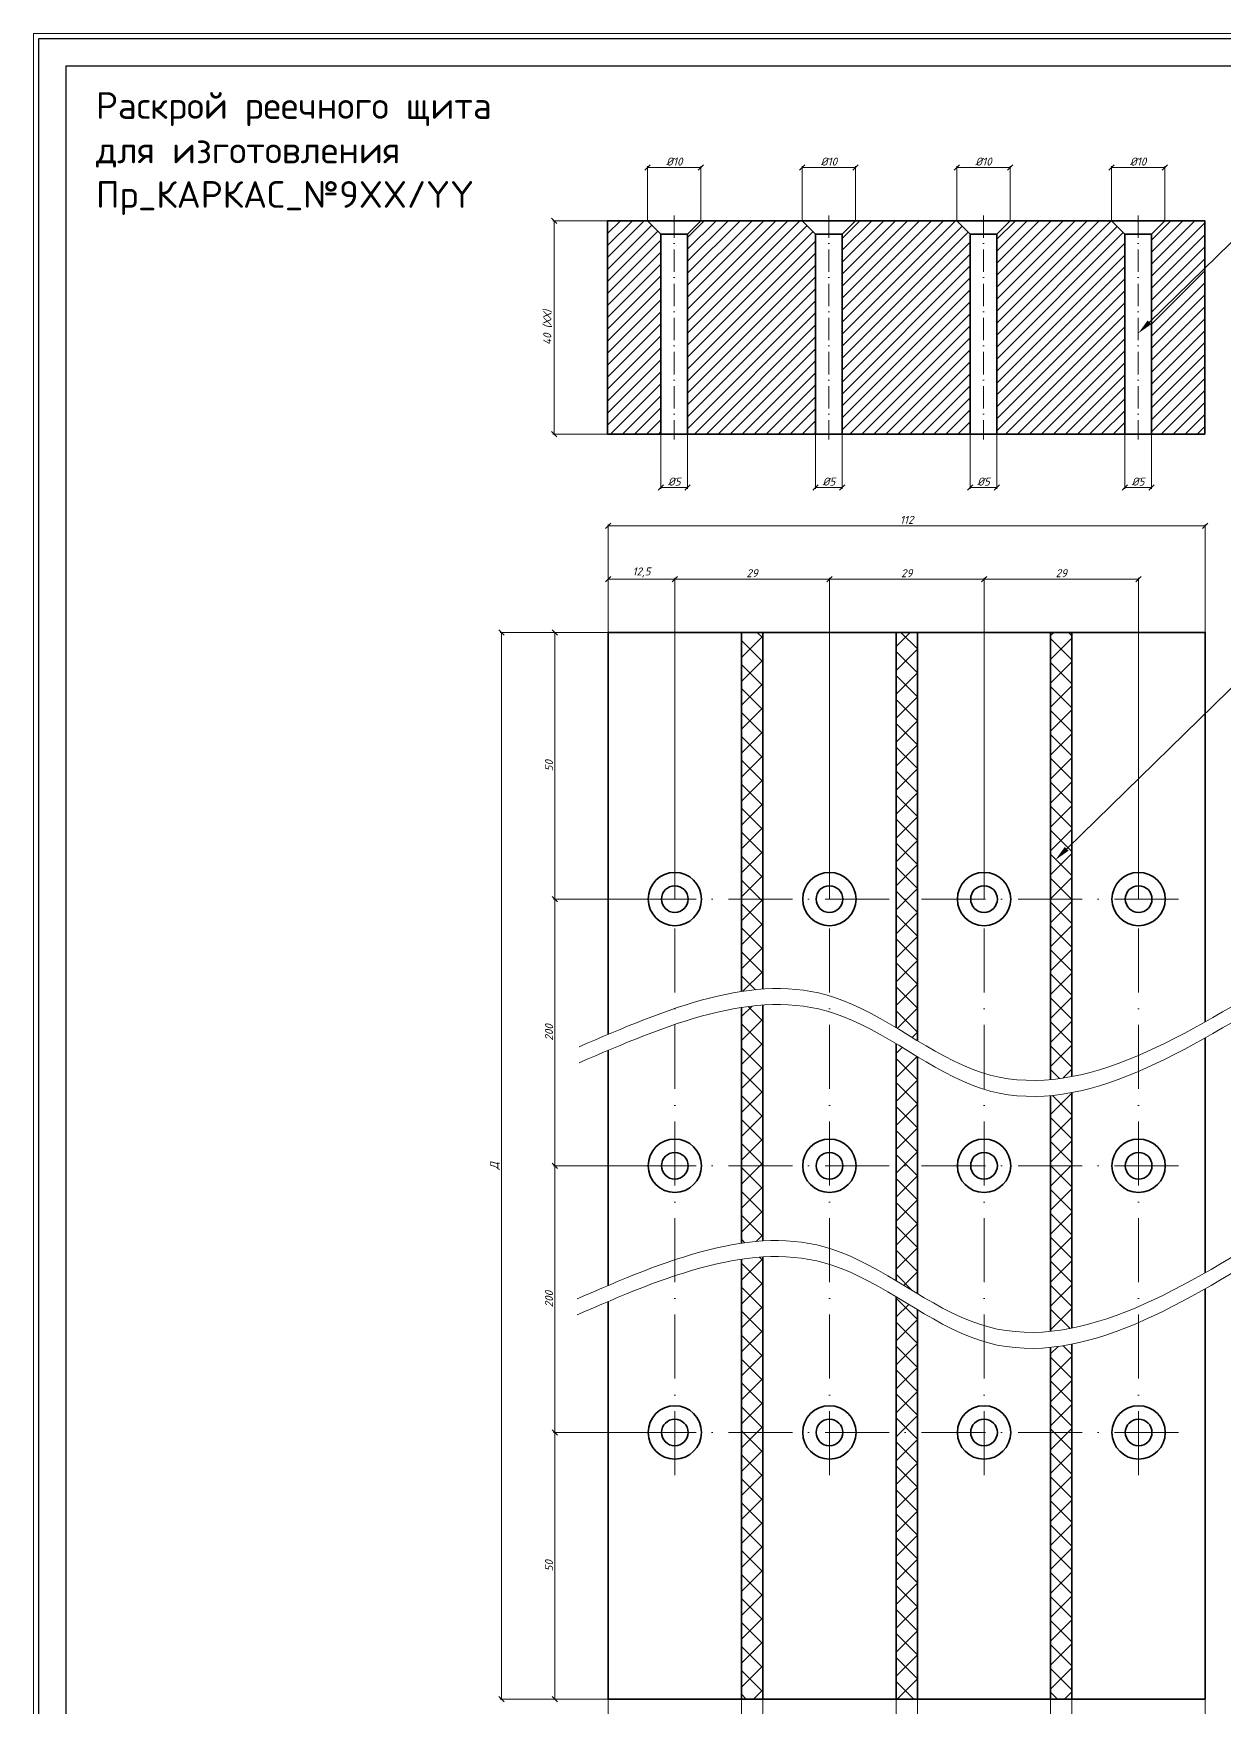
# Model space of a CAD drawing. Header units: millimetres. Extents: x 10772 to 11112, y 6 to 478.
# Drawn here: x 10772.5 to 10995.9, y 164.4 to 478.3 of the extents above; entities that cross this region are included whole.
import ezdxf
from ezdxf import colors
from ezdxf.entities.mleader import LeaderData, LeaderLine
from ezdxf.math import Vec2, Vec3

# ---------------------------------------------------------------- set-up
doc = ezdxf.new("R2010")
doc.units = ezdxf.units.MM
doc.linetypes.add('ACAD_ISO10W100', pattern=[18, 12, -3, 0, -3])
doc.layers.get('0').update_dxf_attribs({"lineweight": 13})
for name, color, linetype, lineweight in [('профили', 1, 'Continuous', 35), ('служебный слой ЛИНИИ ОСЕВЫЕ', 7, 'ACAD_ISO10W100', 13), ('служебный слой НАДПИСИ', 7, 'Continuous', 13), ('служебный слой РАЗМЕРЫ', 7, 'Continuous', 9), ('служебный слой ШТАМП', 7, 'Continuous', 30), ('служебный слой ШТРИХОВКА', 7, 'Continuous', 5)]:
    doc.layers.add(name, color=color, linetype=linetype, lineweight=lineweight)
doc.styles.add('ЕСКД', font='isocpeur.ttf', dxfattribs={"oblique": 15})
doc.styles.add('ЕСКД профили текст', font='isocpeur.ttf')
doc.styles.add('ЕСКД штамп_текст', font='isocpeur.ttf')
doc.dimstyles.new('ЕСКД', dxfattribs={"dimtxt": 3.5, "dimasz": 2.5, "dimexe": 0.25, "dimexo": 0, "dimgap": 0.35, "dimtad": 1, "dimdec": 1, "dimzin": 9, "dimtxsty": 'ЕСКД', "dimblk": 'OBLIQUE', "dimcen": 0, "dimclrd": 256, "dimclre": 256, "dimclrt": 256, "dimadec": 1, "dimazin": 0, "dimtfac": 1, "dimtdec": 1, "dimtmove": 0, "dimatfit": 3, "dimldrblk": 'DOTSMALL', "dimfxl": 1, "dimlwd": -1, "dimlwe": -1, "dimarcsym": 0})

# ---------------------------------------------------------------- blocks, each defined once
blk = doc.blocks.new('_DotSmall')
at = {"color": 0, "linetype": 'ByBlock', "lineweight": -3, "const_width": 0.5}
blk.add_lwpolyline([(-0.0625, 0, 1), (0.0625, 0, 1)], format="xyb", close=True, dxfattribs=at)
blk = doc.blocks.new('_OBLIQUE')
at = {"color": 0, "linetype": 'ByBlock'}
blk.add_line((-0.5, -0.5), (0.5, 0.5), dxfattribs=at)
blk = doc.blocks.new('*D27')
at = {"layer": 'Defpoints', "color": 0, "transparency": 16777216}
for p in [(10977.2, 403.16), (10982.2, 403.16), (10982.2, 393.16)]:
    blk.add_point(p, dxfattribs=at)
at = {"layer": 'служебный слой РАЗМЕРЫ', "transparency": 16777216}
for p, q in [((10977.2, 403.16), (10977.2, 392.91)), ((10982.2, 403.16), (10982.2, 392.91)), ((10977.2, 393.16), (10982.2, 393.16))]:
    blk.add_line(p, q, dxfattribs=at)
at = {"layer": 'служебный слой РАЗМЕРЫ', "transparency": 16777216, "rotation": 180}
blk.add_blockref('_OBLIQUE', (10977.2, 393.16), dxfattribs=at)
at = {"layer": 'служебный слой РАЗМЕРЫ', "transparency": 16777216}
blk.add_blockref('_OBLIQUE', (10982.2, 393.16), dxfattribs=at)
at = {"layer": 'служебный слой РАЗМЕРЫ', "transparency": 16777216, "insert": (10979.7, 394.26), "char_height": 1.5, "attachment_point": 5, "style": 'ЕСКД'}
blk.add_mtext('%%C5', dxfattribs=at)
blk = doc.blocks.new('*D26')
at = {"layer": 'Defpoints', "color": 0, "transparency": 16777216}
for p in [(10948.2, 403.16), (10953.2, 403.16), (10953.2, 393.16)]:
    blk.add_point(p, dxfattribs=at)
at = {"layer": 'служебный слой РАЗМЕРЫ', "transparency": 16777216}
for p, q in [((10948.2, 403.16), (10948.2, 392.91)), ((10953.2, 403.16), (10953.2, 392.91)), ((10948.2, 393.16), (10953.2, 393.16))]:
    blk.add_line(p, q, dxfattribs=at)
at = {"layer": 'служебный слой РАЗМЕРЫ', "transparency": 16777216, "rotation": 180}
blk.add_blockref('_OBLIQUE', (10948.2, 393.16), dxfattribs=at)
at = {"layer": 'служебный слой РАЗМЕРЫ', "transparency": 16777216}
blk.add_blockref('_OBLIQUE', (10953.2, 393.16), dxfattribs=at)
at = {"layer": 'служебный слой РАЗМЕРЫ', "transparency": 16777216, "insert": (10950.7, 394.26), "char_height": 1.5, "attachment_point": 5, "style": 'ЕСКД'}
blk.add_mtext('%%C5', dxfattribs=at)
blk = doc.blocks.new('*D25')
at = {"layer": 'Defpoints', "color": 0, "transparency": 16777216}
for p in [(10919.2, 403.16), (10924.2, 403.16), (10924.2, 393.16)]:
    blk.add_point(p, dxfattribs=at)
at = {"layer": 'служебный слой РАЗМЕРЫ', "transparency": 16777216}
for p, q in [((10919.2, 403.16), (10919.2, 392.91)), ((10924.2, 403.16), (10924.2, 392.91)), ((10919.2, 393.16), (10924.2, 393.16))]:
    blk.add_line(p, q, dxfattribs=at)
at = {"layer": 'служебный слой РАЗМЕРЫ', "transparency": 16777216, "rotation": 180}
blk.add_blockref('_OBLIQUE', (10919.2, 393.16), dxfattribs=at)
at = {"layer": 'служебный слой РАЗМЕРЫ', "transparency": 16777216}
blk.add_blockref('_OBLIQUE', (10924.2, 393.16), dxfattribs=at)
at = {"layer": 'служебный слой РАЗМЕРЫ', "transparency": 16777216, "insert": (10921.7, 394.26), "char_height": 1.5, "attachment_point": 5, "style": 'ЕСКД'}
blk.add_mtext('%%C5', dxfattribs=at)
blk = doc.blocks.new('*D20')
at = {"layer": 'Defpoints', "color": 0, "transparency": 16777216}
for p in [(10934.3, 165.99), (10938.3, 165.99), (10938.3, 145.99)]:
    blk.add_point(p, dxfattribs=at)
at = {"layer": 'служебный слой РАЗМЕРЫ', "transparency": 16777216}
for p, q in [((10934.3, 165.99), (10934.3, 145.74)), ((10938.3, 165.99), (10938.3, 145.74)), ((10934.3, 145.99), (10938.3, 145.99))]:
    blk.add_line(p, q, dxfattribs=at)
at = {"layer": 'служебный слой РАЗМЕРЫ', "transparency": 16777216, "rotation": 180}
blk.add_blockref('_OBLIQUE', (10934.3, 145.99), dxfattribs=at)
at = {"layer": 'служебный слой РАЗМЕРЫ', "transparency": 16777216}
blk.add_blockref('_OBLIQUE', (10938.3, 145.99), dxfattribs=at)
at = {"layer": 'служебный слой РАЗМЕРЫ', "transparency": 16777216, "insert": (10936.3, 147.09), "char_height": 1.5, "attachment_point": 5, "style": 'ЕСКД'}
blk.add_mtext('4', dxfattribs=at)
blk = doc.blocks.new('*D18')
at = {"layer": 'Defpoints', "color": 0, "transparency": 16777216}
for p in [(10967.3, 165.99), (10992.3, 165.99), (10992.3, 155.99)]:
    blk.add_point(p, dxfattribs=at)
at = {"layer": 'служебный слой РАЗМЕРЫ', "transparency": 16777216}
for p, q in [((10967.3, 165.99), (10967.3, 155.74)), ((10992.3, 165.99), (10992.3, 155.74)), ((10967.3, 155.99), (10992.3, 155.99))]:
    blk.add_line(p, q, dxfattribs=at)
at = {"layer": 'служебный слой РАЗМЕРЫ', "transparency": 16777216, "rotation": 180}
blk.add_blockref('_OBLIQUE', (10967.3, 155.99), dxfattribs=at)
at = {"layer": 'служебный слой РАЗМЕРЫ', "transparency": 16777216}
blk.add_blockref('_OBLIQUE', (10992.3, 155.99), dxfattribs=at)
at = {"layer": 'служебный слой РАЗМЕРЫ', "transparency": 16777216, "insert": (10979.8, 157.24), "char_height": 1.5, "attachment_point": 5, "style": 'ЕСКД'}
blk.add_mtext('25 (YY)', dxfattribs=at)
blk = doc.blocks.new('*D17')
at = {"layer": 'Defpoints', "color": 0, "transparency": 16777216}
for p in [(10938.3, 165.99), (10963.3, 165.99), (10963.3, 155.99)]:
    blk.add_point(p, dxfattribs=at)
at = {"layer": 'служебный слой РАЗМЕРЫ', "transparency": 16777216}
for p, q in [((10938.3, 165.99), (10938.3, 155.74)), ((10963.3, 165.99), (10963.3, 155.74)), ((10938.3, 155.99), (10963.3, 155.99))]:
    blk.add_line(p, q, dxfattribs=at)
at = {"layer": 'служебный слой РАЗМЕРЫ', "transparency": 16777216, "rotation": 180}
blk.add_blockref('_OBLIQUE', (10938.3, 155.99), dxfattribs=at)
at = {"layer": 'служебный слой РАЗМЕРЫ', "transparency": 16777216}
blk.add_blockref('_OBLIQUE', (10963.3, 155.99), dxfattribs=at)
at = {"layer": 'служебный слой РАЗМЕРЫ', "transparency": 16777216, "insert": (10950.8, 157.24), "char_height": 1.5, "attachment_point": 5, "style": 'ЕСКД'}
blk.add_mtext('25 (YY)', dxfattribs=at)
blk = doc.blocks.new('*D16')
at = {"layer": 'Defpoints', "color": 0, "transparency": 16777216}
for p in [(10909.3, 165.99), (10934.3, 165.99), (10934.3, 155.99)]:
    blk.add_point(p, dxfattribs=at)
at = {"layer": 'служебный слой РАЗМЕРЫ', "transparency": 16777216}
for p, q in [((10909.3, 165.99), (10909.3, 155.74)), ((10934.3, 165.99), (10934.3, 155.74)), ((10909.3, 155.99), (10934.3, 155.99))]:
    blk.add_line(p, q, dxfattribs=at)
at = {"layer": 'служебный слой РАЗМЕРЫ', "transparency": 16777216, "rotation": 180}
blk.add_blockref('_OBLIQUE', (10909.3, 155.99), dxfattribs=at)
at = {"layer": 'служебный слой РАЗМЕРЫ', "transparency": 16777216}
blk.add_blockref('_OBLIQUE', (10934.3, 155.99), dxfattribs=at)
at = {"layer": 'служебный слой РАЗМЕРЫ', "transparency": 16777216, "insert": (10921.8, 157.24), "char_height": 1.5, "attachment_point": 5, "style": 'ЕСКД'}
blk.add_mtext('25 (YY)', dxfattribs=at)
blk = doc.blocks.new('*D15')
at = {"layer": 'Defpoints', "color": 0, "transparency": 16777216}
for p in [(10880.3, 165.99), (10905.3, 165.99), (10880.3, 155.99)]:
    blk.add_point(p, dxfattribs=at)
at = {"layer": 'служебный слой РАЗМЕРЫ', "transparency": 16777216}
for p, q in [((10880.3, 165.99), (10880.3, 155.74)), ((10905.3, 165.99), (10905.3, 155.74)), ((10905.3, 155.99), (10880.3, 155.99))]:
    blk.add_line(p, q, dxfattribs=at)
at = {"layer": 'служебный слой РАЗМЕРЫ', "transparency": 16777216, "rotation": 180}
blk.add_blockref('_OBLIQUE', (10880.3, 155.99), dxfattribs=at)
at = {"layer": 'служебный слой РАЗМЕРЫ', "transparency": 16777216}
blk.add_blockref('_OBLIQUE', (10905.3, 155.99), dxfattribs=at)
at = {"layer": 'служебный слой РАЗМЕРЫ', "transparency": 16777216, "insert": (10892.8, 157.24), "char_height": 1.5, "attachment_point": 5, "style": 'ЕСКД'}
blk.add_mtext('25 (YY)', dxfattribs=at)
blk = doc.blocks.new('*D14')
at = {"layer": 'Defpoints', "color": 0, "transparency": 16777216}
for p in [(10880.3, 365.99), (10860.3, 165.99), (10880.3, 165.99)]:
    blk.add_point(p, dxfattribs=at)
at = {"layer": 'служебный слой РАЗМЕРЫ', "transparency": 16777216}
for p, q in [((10880.3, 365.99), (10860.05, 365.99)), ((10860.3, 365.99), (10860.3, 165.99)), ((10880.3, 165.99), (10860.05, 165.99))]:
    blk.add_line(p, q, dxfattribs=at)
for p, rotation in [((10860.3, 365.99), 90), ((10860.3, 165.99), 270)]:
    blk.add_blockref('_OBLIQUE', p, dxfattribs=dict(at, rotation=rotation))
at = {"layer": 'служебный слой РАЗМЕРЫ', "transparency": 16777216, "insert": (10859.09, 265.99), "char_height": 1.5, "attachment_point": 5, "rotation": 90, "style": 'ЕСКД'}
blk.add_mtext('Д', dxfattribs=at)
blk = doc.blocks.new('*D9')
at = {"layer": 'Defpoints', "color": 0, "transparency": 16777216}
for p in [(10892.8, 375.99), (10880.3, 365.99), (10892.8, 315.99)]:
    blk.add_point(p, dxfattribs=at)
at = {"layer": 'служебный слой РАЗМЕРЫ', "transparency": 16777216}
for p, q in [((10880.3, 365.99), (10880.3, 376.24)), ((10880.3, 375.99), (10892.8, 375.99)), ((10892.8, 315.99), (10892.8, 376.24))]:
    blk.add_line(p, q, dxfattribs=at)
at = {"layer": 'служебный слой РАЗМЕРЫ', "transparency": 16777216, "rotation": 180}
blk.add_blockref('_OBLIQUE', (10880.3, 375.99), dxfattribs=at)
at = {"layer": 'служебный слой РАЗМЕРЫ', "transparency": 16777216}
blk.add_blockref('_OBLIQUE', (10892.8, 375.99), dxfattribs=at)
at = {"layer": 'служебный слой РАЗМЕРЫ', "transparency": 16777216, "insert": (10886.55, 377.24), "char_height": 1.5, "attachment_point": 5, "style": 'ЕСКД'}
blk.add_mtext('12,5', dxfattribs=at)
blk = doc.blocks.new('*D7')
at = {"layer": 'Defpoints', "color": 0, "transparency": 16777216}
for p in [(10890.2, 403.16), (10895.2, 403.16), (10895.2, 393.16)]:
    blk.add_point(p, dxfattribs=at)
at = {"layer": 'служебный слой РАЗМЕРЫ', "transparency": 16777216}
for p, q in [((10890.2, 403.16), (10890.2, 392.91)), ((10895.2, 403.16), (10895.2, 392.91)), ((10890.2, 393.16), (10895.2, 393.16))]:
    blk.add_line(p, q, dxfattribs=at)
at = {"layer": 'служебный слой РАЗМЕРЫ', "transparency": 16777216, "rotation": 180}
blk.add_blockref('_OBLIQUE', (10890.2, 393.16), dxfattribs=at)
at = {"layer": 'служебный слой РАЗМЕРЫ', "transparency": 16777216}
blk.add_blockref('_OBLIQUE', (10895.2, 393.16), dxfattribs=at)
at = {"layer": 'служебный слой РАЗМЕРЫ', "transparency": 16777216, "insert": (10892.7, 394.26), "char_height": 1.5, "attachment_point": 5, "style": 'ЕСКД'}
blk.add_mtext('%%C5', dxfattribs=at)
blk = doc.blocks.new('*D6')
at = {"layer": 'Defpoints', "color": 0, "transparency": 16777216}
for p in [(10880.2, 443.16), (10870.2, 403.16), (10880.2, 403.16)]:
    blk.add_point(p, dxfattribs=at)
at = {"layer": 'служебный слой РАЗМЕРЫ', "transparency": 16777216}
for p, q in [((10880.2, 443.16), (10869.95, 443.16)), ((10870.2, 443.16), (10870.2, 403.16)), ((10880.2, 403.16), (10869.95, 403.16))]:
    blk.add_line(p, q, dxfattribs=at)
for p, rotation in [((10870.2, 443.16), 90), ((10870.2, 403.16), 270)]:
    blk.add_blockref('_OBLIQUE', p, dxfattribs=dict(at, rotation=rotation))
at = {"layer": 'служебный слой РАЗМЕРЫ', "transparency": 16777216, "insert": (10868.95, 423.16), "char_height": 1.5, "attachment_point": 5, "rotation": 90, "style": 'ЕСКД'}
blk.add_mtext('40 (ХХ)', dxfattribs=at)

msp = doc.modelspace()

# ---------------------------------------------------------------- hatches: boundary and pattern name
at = {"layer": 'служебный слой ШТРИХОВКА'}
h = msp.add_hatch(dxfattribs=at)
h.set_pattern_fill('ANSI31', color=256, scale=0.5, style=0)
h.set_pattern_definition([(45, (-3133.6458, 47.7287), (-1.12253202, 1.12253202), [])])
h.paths.add_polyline_path([(10890.2, 440.66), (10887.7, 443.16), (10880.2, 443.16), (10880.2, 403.16), (10890.2, 403.16)])
h.paths.add_polyline_path([(10919.2, 440.66), (10916.7, 443.16), (10897.7, 443.16), (10895.2, 440.66), (10895.2, 403.16), (10919.2, 403.16)])
h.paths.add_polyline_path([(10948.2, 440.66), (10945.7, 443.16), (10926.7, 443.16), (10924.2, 440.66), (10924.2, 403.16), (10948.2, 403.16)])
h.paths.add_polyline_path([(10977.2, 440.66), (10974.7, 443.16), (10955.7, 443.16), (10953.2, 440.66), (10953.2, 403.16), (10977.2, 403.16)])
h.paths.add_polyline_path([(10992.2, 443.16), (10984.7, 443.16), (10982.2, 440.66), (10982.2, 403.16), (10992.2, 403.16)])
h = msp.add_hatch(dxfattribs=at)
h.set_pattern_fill('ANSI37', color=256)
h.set_pattern_definition([(45, (-2779.0326, 3.6692), (-2.245064, 2.245064), []), (135, (-2779.0326, 3.6692), (-2.245064, -2.245064), [])])
edge = h.paths.add_edge_path()
edge.add_line((10909.3, 365.99), (10905.3, 365.99))
edge.add_line((10905.3, 365.99), (10905.3, 298.67))
edge.add_spline(control_points=[(10905.3, 298.67), (10906.64, 298.87), (10907.97, 299.02), (10909.3, 299.11)], knot_values=[30.44469, 30.44469, 30.44469, 30.44469, 34.566042, 34.566042, 34.566042, 34.566042], degree=3, periodic=0)
edge.add_line((10909.3, 299.11), (10909.3, 365.99))
edge = h.paths.add_edge_path()
edge.add_line((10938.3, 365.99), (10934.3, 365.99))
edge.add_line((10934.3, 365.99), (10934.3, 291.87))
edge.add_spline(control_points=[(10934.3, 291.87), (10935.64, 291.07), (10936.97, 290.26), (10938.3, 289.46)], knot_values=[61.703578, 61.703578, 61.703578, 61.703578, 66.234729, 66.234729, 66.234729, 66.234729], degree=3, periodic=0)
edge.add_line((10938.3, 289.46), (10938.3, 365.99))
edge = h.paths.add_edge_path()
edge.add_line((10967.3, 365.99), (10963.3, 365.99))
edge.add_line((10963.3, 365.99), (10963.3, 282.14))
edge.add_spline(control_points=[(10963.3, 282.14), (10964.63, 282.26), (10965.96, 282.46), (10967.3, 282.71)], knot_values=[93.93951, 93.93951, 93.93951, 93.93951, 98.206132, 98.206132, 98.206132, 98.206132], degree=3, periodic=0)
edge.add_line((10967.3, 282.71), (10967.3, 365.99))
h.paths.add_polyline_path([(10906.1, 248.59), (10905.3, 248.48), (10905.3, 165.99), (10909.3, 165.99), (10909.3, 248.9), (10908.5, 248.84), (10907.71, 248.77), (10906.91, 248.69)])
h.paths.add_polyline_path([(10905.3, 251.48), (10906.3, 251.62), (10907.29, 251.73), (10908.28, 251.82), (10909.27, 251.9), (10909.3, 251.9), (10909.3, 296.11), (10909.28, 296.11), (10909.27, 296.11), (10909.25, 296.11), (10909.24, 296.11), (10909.22, 296.11), (10909.21, 296.11), (10909.19, 296.11), (10909.18, 296.1), (10909.16, 296.1), (10909.14, 296.1), (10909.13, 296.1), (10909.11, 296.1), (10909.1, 296.1), (10909.08, 296.1), (10909.07, 296.1), (10909.05, 296.1), (10909.04, 296.09), (10909.02, 296.09), (10909, 296.09), (10908.99, 296.09), (10908.97, 296.09), (10908.96, 296.09), (10908.94, 296.09), (10908.93, 296.09), (10908.91, 296.08), (10908.9, 296.08), (10908.88, 296.08), (10908.86, 296.08), (10908.85, 296.08), (10908.83, 296.08), (10908.82, 296.08), (10908.8, 296.08), (10908.79, 296.07), (10908.77, 296.07), (10908.76, 296.07), (10908.74, 296.07), (10908.72, 296.07), (10908.71, 296.07), (10908.69, 296.07), (10908.68, 296.07), (10908.66, 296.06), (10908.65, 296.06), (10908.63, 296.06), (10908.62, 296.06), (10908.6, 296.06), (10908.58, 296.06), (10908.57, 296.06), (10908.55, 296.06), (10908.54, 296.05), (10908.52, 296.05), (10908.51, 296.05), (10908.49, 296.05), (10908.48, 296.05), (10908.46, 296.05), (10908.44, 296.05), (10908.43, 296.04), (10908.41, 296.04), (10908.4, 296.04), (10908.38, 296.04), (10908.37, 296.04), (10908.35, 296.04), (10908.34, 296.04), (10908.32, 296.04), (10908.3, 296.03), (10908.29, 296.03), (10908.27, 296.03), (10908.26, 296.03), (10908.24, 296.03), (10908.23, 296.03), (10908.21, 296.03), (10908.2, 296.02), (10908.18, 296.02), (10908.16, 296.02), (10908.15, 296.02), (10908.13, 296.02), (10908.12, 296.02), (10908.1, 296.02), (10908.09, 296.01), (10908.07, 296.01), (10908.05, 296.01), (10908.04, 296.01), (10908.02, 296.01), (10908.01, 296.01), (10907.99, 296), (10907.98, 296), (10907.96, 296), (10907.95, 296), (10907.93, 296), (10907.91, 296), (10907.9, 296), (10907.88, 295.99), (10907.87, 295.99), (10907.85, 295.99), (10907.84, 295.99), (10907.82, 295.99), (10907.81, 295.99), (10907.79, 295.98), (10907.77, 295.98), (10907.76, 295.98), (10907.74, 295.98), (10907.73, 295.98), (10907.71, 295.98), (10907.7, 295.97), (10907.68, 295.97), (10907.66, 295.97), (10907.65, 295.97), (10907.63, 295.97), (10907.62, 295.97), (10907.6, 295.97), (10907.59, 295.96), (10907.57, 295.96), (10907.56, 295.96), (10907.54, 295.96), (10907.52, 295.96), (10907.51, 295.96), (10907.49, 295.95), (10907.48, 295.95), (10907.46, 295.95), (10907.45, 295.95), (10907.43, 295.95), (10907.41, 295.94), (10907.4, 295.94), (10907.38, 295.94), (10907.37, 295.94), (10907.35, 295.94), (10907.34, 295.94), (10907.32, 295.93), (10907.31, 295.93), (10907.29, 295.93), (10907.27, 295.93), (10907.26, 295.93), (10907.24, 295.93), (10907.23, 295.92), (10907.21, 295.92), (10907.2, 295.92), (10907.18, 295.92), (10907.16, 295.92), (10907.15, 295.92), (10907.13, 295.91), (10907.12, 295.91), (10907.1, 295.91), (10907.09, 295.91), (10907.07, 295.91), (10907.06, 295.9), (10907.04, 295.9), (10907.02, 295.9), (10907.01, 295.9), (10906.99, 295.9), (10906.98, 295.9), (10906.96, 295.89), (10906.95, 295.89), (10906.93, 295.89), (10906.91, 295.89), (10906.9, 295.89), (10906.88, 295.88), (10906.87, 295.88), (10906.85, 295.88), (10906.84, 295.88), (10906.82, 295.88), (10906.81, 295.87), (10906.79, 295.87), (10906.77, 295.87), (10906.76, 295.87), (10906.74, 295.87), (10906.73, 295.86), (10906.71, 295.86), (10906.7, 295.86), (10906.68, 295.86), (10906.66, 295.86), (10906.65, 295.85), (10906.63, 295.85), (10906.62, 295.85), (10906.6, 295.85), (10906.59, 295.85), (10906.57, 295.85), (10906.55, 295.84), (10906.54, 295.84), (10906.52, 295.84), (10906.51, 295.84), (10906.49, 295.83), (10906.48, 295.83), (10906.46, 295.83), (10906.45, 295.83), (10906.43, 295.83), (10906.41, 295.82), (10906.4, 295.82), (10906.38, 295.82), (10906.37, 295.82), (10906.35, 295.82), (10906.34, 295.81), (10906.32, 295.81), (10906.3, 295.81), (10906.29, 295.81), (10906.27, 295.81), (10906.26, 295.8), (10906.24, 295.8), (10906.23, 295.8), (10906.21, 295.8), (10906.19, 295.8), (10906.18, 295.79), (10906.16, 295.79), (10906.15, 295.79), (10906.13, 295.79), (10906.12, 295.79), (10906.1, 295.78), (10906.08, 295.78), (10906.07, 295.78), (10906.05, 295.78), (10906.04, 295.77), (10906.02, 295.77), (10906.01, 295.77), (10905.99, 295.77), (10905.97, 295.77), (10905.96, 295.76), (10905.94, 295.76), (10905.93, 295.76), (10905.91, 295.76), (10905.9, 295.75), (10905.88, 295.75), (10905.87, 295.75), (10905.85, 295.75), (10905.83, 295.75), (10905.82, 295.74), (10905.8, 295.74), (10905.79, 295.74), (10905.77, 295.74), (10905.76, 295.73), (10905.74, 295.73), (10905.72, 295.73), (10905.71, 295.73), (10905.69, 295.73), (10905.68, 295.72), (10905.66, 295.72), (10905.65, 295.72), (10905.63, 295.72), (10905.61, 295.71), (10905.6, 295.71), (10905.58, 295.71), (10905.57, 295.71), (10905.55, 295.7), (10905.54, 295.7), (10905.52, 295.7), (10905.5, 295.7), (10905.49, 295.7), (10905.47, 295.69), (10905.46, 295.69), (10905.44, 295.69), (10905.43, 295.69), (10905.41, 295.68), (10905.39, 295.68), (10905.38, 295.68), (10905.36, 295.68), (10905.35, 295.67), (10905.33, 295.67), (10905.32, 295.67), (10905.3, 295.67)])
h.paths.add_polyline_path([(10934.3, 244.43), (10936.3, 243.22), (10938.3, 242.02), (10938.3, 286.46), (10938.28, 286.47), (10938.27, 286.48), (10938.25, 286.49), (10938.24, 286.5), (10938.22, 286.51), (10938.21, 286.52), (10938.19, 286.53), (10938.18, 286.54), (10938.16, 286.55), (10938.14, 286.55), (10938.13, 286.56), (10938.11, 286.57), (10938.1, 286.58), (10938.08, 286.59), (10938.07, 286.6), (10938.05, 286.61), (10938.03, 286.62), (10938.02, 286.63), (10938, 286.64), (10937.99, 286.65), (10937.97, 286.66), (10937.96, 286.67), (10937.94, 286.68), (10937.93, 286.69), (10937.91, 286.7), (10937.89, 286.7), (10937.88, 286.71), (10937.86, 286.72), (10937.85, 286.73), (10937.83, 286.74), (10937.82, 286.75), (10937.8, 286.76), (10937.78, 286.77), (10937.77, 286.78), (10937.75, 286.79), (10937.74, 286.8), (10937.72, 286.81), (10937.71, 286.82), (10937.69, 286.83), (10937.68, 286.84), (10937.66, 286.85), (10937.64, 286.85), (10937.63, 286.86), (10937.61, 286.87), (10937.6, 286.88), (10937.58, 286.89), (10937.57, 286.9), (10937.55, 286.91), (10937.54, 286.92), (10937.52, 286.93), (10937.5, 286.94), (10937.49, 286.95), (10937.47, 286.96), (10937.46, 286.97), (10937.44, 286.98), (10937.43, 286.99), (10937.41, 287), (10937.39, 287.01), (10937.38, 287.01), (10937.36, 287.02), (10937.35, 287.03), (10937.33, 287.04), (10937.32, 287.05), (10937.3, 287.06), (10937.29, 287.07), (10937.27, 287.08), (10937.25, 287.09), (10937.24, 287.1), (10937.22, 287.11), (10937.21, 287.12), (10937.19, 287.13), (10937.18, 287.14), (10937.16, 287.15), (10937.14, 287.16), (10937.13, 287.17), (10937.11, 287.17), (10937.1, 287.18), (10937.08, 287.19), (10937.07, 287.2), (10937.05, 287.21), (10937.04, 287.22), (10937.02, 287.23), (10937, 287.24), (10936.99, 287.25), (10936.97, 287.26), (10936.96, 287.27), (10936.94, 287.28), (10936.93, 287.29), (10936.91, 287.3), (10936.9, 287.31), (10936.88, 287.32), (10936.86, 287.33), (10936.85, 287.33), (10936.83, 287.34), (10936.82, 287.35), (10936.8, 287.36), (10936.79, 287.37), (10936.77, 287.38), (10936.75, 287.39), (10936.74, 287.4), (10936.72, 287.41), (10936.71, 287.42), (10936.69, 287.43), (10936.68, 287.44), (10936.66, 287.45), (10936.65, 287.46), (10936.63, 287.47), (10936.61, 287.48), (10936.6, 287.49), (10936.58, 287.5), (10936.57, 287.5), (10936.55, 287.51), (10936.54, 287.52), (10936.52, 287.53), (10936.5, 287.54), (10936.49, 287.55), (10936.47, 287.56), (10936.46, 287.57), (10936.44, 287.58), (10936.43, 287.59), (10936.41, 287.6), (10936.4, 287.61), (10936.38, 287.62), (10936.36, 287.63), (10936.35, 287.64), (10936.33, 287.65), (10936.32, 287.66), (10936.3, 287.66), (10936.29, 287.67), (10936.27, 287.68), (10936.25, 287.69), (10936.24, 287.7), (10936.22, 287.71), (10936.21, 287.72), (10936.19, 287.73), (10936.18, 287.74), (10936.16, 287.75), (10936.15, 287.76), (10936.13, 287.77), (10936.11, 287.78), (10936.1, 287.79), (10936.08, 287.8), (10936.07, 287.81), (10936.05, 287.82), (10936.04, 287.83), (10936.02, 287.83), (10936, 287.84), (10935.99, 287.85), (10935.97, 287.86), (10935.96, 287.87), (10935.94, 287.88), (10935.93, 287.89), (10935.91, 287.9), (10935.9, 287.91), (10935.88, 287.92), (10935.86, 287.93), (10935.85, 287.94), (10935.83, 287.95), (10935.82, 287.96), (10935.8, 287.97), (10935.79, 287.98), (10935.77, 287.99), (10935.75, 287.99), (10935.74, 288), (10935.72, 288.01), (10935.71, 288.02), (10935.69, 288.03), (10935.68, 288.04), (10935.66, 288.05), (10935.65, 288.06), (10935.63, 288.07), (10935.61, 288.08), (10935.6, 288.09), (10935.58, 288.1), (10935.57, 288.11), (10935.55, 288.12), (10935.54, 288.13), (10935.52, 288.14), (10935.5, 288.15), (10935.49, 288.15), (10935.47, 288.16), (10935.46, 288.17), (10935.44, 288.18), (10935.43, 288.19), (10935.41, 288.2), (10935.4, 288.21), (10935.38, 288.22), (10935.36, 288.23), (10935.35, 288.24), (10935.33, 288.25), (10935.32, 288.26), (10935.3, 288.27), (10935.29, 288.28), (10935.27, 288.29), (10935.25, 288.3), (10935.24, 288.3), (10935.22, 288.31), (10935.21, 288.32), (10935.19, 288.33), (10935.18, 288.34), (10935.16, 288.35), (10935.15, 288.36), (10935.13, 288.37), (10935.11, 288.38), (10935.1, 288.39), (10935.08, 288.4), (10935.07, 288.41), (10935.05, 288.42), (10935.04, 288.43), (10935.02, 288.44), (10935, 288.45), (10934.99, 288.46), (10934.97, 288.46), (10934.96, 288.47), (10934.94, 288.48), (10934.93, 288.49), (10934.91, 288.5), (10934.89, 288.51), (10934.88, 288.52), (10934.86, 288.53), (10934.85, 288.54), (10934.83, 288.55), (10934.82, 288.56), (10934.8, 288.57), (10934.79, 288.58), (10934.77, 288.59), (10934.75, 288.6), (10934.74, 288.61), (10934.72, 288.61), (10934.71, 288.62), (10934.69, 288.63), (10934.68, 288.64), (10934.66, 288.65), (10934.64, 288.66), (10934.63, 288.67), (10934.61, 288.68), (10934.6, 288.69), (10934.58, 288.7), (10934.57, 288.71), (10934.55, 288.72), (10934.53, 288.73), (10934.52, 288.74), (10934.5, 288.75), (10934.49, 288.75), (10934.47, 288.76), (10934.46, 288.77), (10934.44, 288.78), (10934.43, 288.79), (10934.41, 288.8), (10934.39, 288.81), (10934.38, 288.82), (10934.36, 288.83), (10934.35, 288.84), (10934.33, 288.85), (10934.32, 288.86), (10934.3, 288.87)])
h.paths.add_polyline_path([(10935.21, 240.88), (10934.3, 241.43), (10934.3, 165.99), (10938.3, 165.99), (10938.3, 239.02), (10937.95, 239.23), (10937.04, 239.78), (10936.13, 240.33)])
h.paths.add_polyline_path([(10964.1, 232.03), (10963.3, 231.94), (10963.3, 165.99), (10967.3, 165.99), (10967.3, 232.55), (10967, 232.49), (10966.03, 232.31), (10965.06, 232.16)])
h.paths.add_polyline_path([(10963.3, 234.94), (10963.35, 234.94), (10964.34, 235.06), (10965.32, 235.2), (10966.31, 235.36), (10967.3, 235.54), (10967.3, 279.71), (10967.28, 279.71), (10967.27, 279.71), (10967.25, 279.7), (10967.24, 279.7), (10967.22, 279.7), (10967.21, 279.7), (10967.19, 279.69), (10967.17, 279.69), (10967.16, 279.69), (10967.14, 279.68), (10967.13, 279.68), (10967.11, 279.68), (10967.1, 279.68), (10967.08, 279.67), (10967.06, 279.67), (10967.05, 279.67), (10967.03, 279.66), (10967.02, 279.66), (10967, 279.66), (10966.99, 279.65), (10966.97, 279.65), (10966.95, 279.65), (10966.94, 279.65), (10966.92, 279.64), (10966.91, 279.64), (10966.89, 279.64), (10966.88, 279.63), (10966.86, 279.63), (10966.85, 279.63), (10966.83, 279.63), (10966.81, 279.62), (10966.8, 279.62), (10966.78, 279.62), (10966.77, 279.62), (10966.75, 279.61), (10966.74, 279.61), (10966.72, 279.61), (10966.7, 279.6), (10966.69, 279.6), (10966.67, 279.6), (10966.66, 279.6), (10966.64, 279.59), (10966.63, 279.59), (10966.61, 279.59), (10966.59, 279.58), (10966.58, 279.58), (10966.56, 279.58), (10966.55, 279.58), (10966.53, 279.57), (10966.52, 279.57), (10966.5, 279.57), (10966.48, 279.57), (10966.47, 279.56), (10966.45, 279.56), (10966.44, 279.56), (10966.42, 279.55), (10966.41, 279.55), (10966.39, 279.55), (10966.37, 279.55), (10966.36, 279.54), (10966.34, 279.54), (10966.33, 279.54), (10966.31, 279.54), (10966.3, 279.53), (10966.28, 279.53), (10966.27, 279.53), (10966.25, 279.53), (10966.23, 279.52), (10966.22, 279.52), (10966.2, 279.52), (10966.19, 279.52), (10966.17, 279.51), (10966.16, 279.51), (10966.14, 279.51), (10966.12, 279.51), (10966.11, 279.5), (10966.09, 279.5), (10966.08, 279.5), (10966.06, 279.49), (10966.05, 279.49), (10966.03, 279.49), (10966.01, 279.49), (10966, 279.48), (10965.98, 279.48), (10965.97, 279.48), (10965.95, 279.48), (10965.94, 279.47), (10965.92, 279.47), (10965.91, 279.47), (10965.89, 279.47), (10965.87, 279.46), (10965.86, 279.46), (10965.84, 279.46), (10965.83, 279.46), (10965.81, 279.46), (10965.8, 279.45), (10965.78, 279.45), (10965.76, 279.45), (10965.75, 279.45), (10965.73, 279.44), (10965.72, 279.44), (10965.7, 279.44), (10965.69, 279.44), (10965.67, 279.43), (10965.66, 279.43), (10965.64, 279.43), (10965.62, 279.43), (10965.61, 279.42), (10965.59, 279.42), (10965.58, 279.42), (10965.56, 279.42), (10965.55, 279.41), (10965.53, 279.41), (10965.51, 279.41), (10965.5, 279.41), (10965.48, 279.41), (10965.47, 279.4), (10965.45, 279.4), (10965.44, 279.4), (10965.42, 279.4), (10965.4, 279.39), (10965.39, 279.39), (10965.37, 279.39), (10965.36, 279.39), (10965.34, 279.38), (10965.33, 279.38), (10965.31, 279.38), (10965.3, 279.38), (10965.28, 279.38), (10965.26, 279.37), (10965.25, 279.37), (10965.23, 279.37), (10965.22, 279.37), (10965.2, 279.36), (10965.19, 279.36), (10965.17, 279.36), (10965.15, 279.36), (10965.14, 279.36), (10965.12, 279.35), (10965.11, 279.35), (10965.09, 279.35), (10965.08, 279.35), (10965.06, 279.34), (10965.05, 279.34), (10965.03, 279.34), (10965.01, 279.34), (10965, 279.34), (10964.98, 279.33), (10964.97, 279.33), (10964.95, 279.33), (10964.94, 279.33), (10964.92, 279.33), (10964.91, 279.32), (10964.89, 279.32), (10964.87, 279.32), (10964.86, 279.32), (10964.84, 279.32), (10964.83, 279.31), (10964.81, 279.31), (10964.8, 279.31), (10964.78, 279.31), (10964.76, 279.31), (10964.75, 279.3), (10964.73, 279.3), (10964.72, 279.3), (10964.7, 279.3), (10964.69, 279.3), (10964.67, 279.29), (10964.66, 279.29), (10964.64, 279.29), (10964.62, 279.29), (10964.61, 279.29), (10964.59, 279.28), (10964.58, 279.28), (10964.56, 279.28), (10964.55, 279.28), (10964.53, 279.28), (10964.51, 279.27), (10964.5, 279.27), (10964.48, 279.27), (10964.47, 279.27), (10964.45, 279.27), (10964.44, 279.26), (10964.42, 279.26), (10964.41, 279.26), (10964.39, 279.26), (10964.37, 279.26), (10964.36, 279.25), (10964.34, 279.25), (10964.33, 279.25), (10964.31, 279.25), (10964.3, 279.25), (10964.28, 279.25), (10964.27, 279.24), (10964.25, 279.24), (10964.23, 279.24), (10964.22, 279.24), (10964.2, 279.24), (10964.19, 279.23), (10964.17, 279.23), (10964.16, 279.23), (10964.14, 279.23), (10964.13, 279.23), (10964.11, 279.23), (10964.09, 279.22), (10964.08, 279.22), (10964.06, 279.22), (10964.05, 279.22), (10964.03, 279.22), (10964.02, 279.22), (10964, 279.21), (10963.98, 279.21), (10963.97, 279.21), (10963.95, 279.21), (10963.94, 279.21), (10963.92, 279.2), (10963.91, 279.2), (10963.89, 279.2), (10963.88, 279.2), (10963.86, 279.2), (10963.84, 279.2), (10963.83, 279.19), (10963.81, 279.19), (10963.8, 279.19), (10963.78, 279.19), (10963.77, 279.19), (10963.75, 279.19), (10963.74, 279.18), (10963.72, 279.18), (10963.7, 279.18), (10963.69, 279.18), (10963.67, 279.18), (10963.66, 279.18), (10963.64, 279.18), (10963.63, 279.17), (10963.61, 279.17), (10963.6, 279.17), (10963.58, 279.17), (10963.56, 279.17), (10963.55, 279.17), (10963.53, 279.16), (10963.52, 279.16), (10963.5, 279.16), (10963.49, 279.16), (10963.47, 279.16), (10963.46, 279.16), (10963.44, 279.16), (10963.42, 279.15), (10963.41, 279.15), (10963.39, 279.15), (10963.38, 279.15), (10963.36, 279.15), (10963.35, 279.15), (10963.33, 279.15), (10963.32, 279.14), (10963.3, 279.14)])

# ---------------------------------------------------------------- linework, layer by layer
at = {"layer": 'профили', "ltscale": 100}
msp.add_lwpolyline([(10880.2, 443.16), (10992.2, 443.16), (10992.2, 403.16), (10880.2, 403.16)], close=True, dxfattribs=at)
for points in [[(10895.2, 440.66), (10890.2, 440.66), (10887.7, 443.16), (10897.7, 443.16), (10895.2, 440.66), (10895.2, 403.16), (10890.2, 403.16), (10890.2, 440.66)], [(10924.2, 440.66), (10919.2, 440.66), (10916.7, 443.16), (10926.7, 443.16), (10924.2, 440.66), (10924.2, 403.16), (10919.2, 403.16), (10919.2, 440.66)], [(10953.2, 440.66), (10948.2, 440.66), (10945.7, 443.16), (10955.7, 443.16), (10953.2, 440.66), (10953.2, 403.16), (10948.2, 403.16), (10948.2, 440.66)], [(10982.2, 440.66), (10977.2, 440.66), (10974.7, 443.16), (10984.7, 443.16), (10982.2, 440.66), (10982.2, 403.16), (10977.2, 403.16), (10977.2, 440.66)], [(10880.3, 290.63), (10880.3, 365.99), (10992.3, 365.99), (10992.3, 292.97)], [(10880.3, 290.63), (10880.3, 365.99), (10905.3, 365.99), (10905.3, 298.67)], [(10909.3, 299.11), (10909.3, 365.99), (10934.3, 365.99), (10934.3, 291.87)], [(10963.3, 282.14), (10963.3, 365.99), (10938.3, 365.99), (10938.3, 289.46)], [(10992.3, 292.97), (10992.3, 365.99), (10967.3, 365.99), (10967.3, 282.71)], [(10905.3, 295.67), (10905.3, 251.48)], [(10909.3, 251.9), (10909.3, 296.11)], [(10934.3, 288.87), (10934.3, 244.43)], [(10992.3, 289.97), (10992.3, 245.92)], [(10992.3, 245.92), (10992.3, 289.97)], [(10880.3, 243.54), (10880.3, 287.63)], [(10880.3, 243.54), (10880.3, 287.63)], [(10938.3, 286.46), (10938.3, 242.02)], [(10967.3, 279.71), (10967.3, 235.54)], [(10963.3, 234.94), (10963.3, 279.14)], [(10905.3, 248.48), (10905.3, 165.99), (10880.3, 165.99), (10880.3, 240.54)], [(10934.3, 241.43), (10934.3, 165.99), (10909.3, 165.99), (10909.3, 248.9)], [(10992.3, 242.92), (10992.3, 165.99), (10880.3, 165.99), (10880.3, 240.54)], [(10967.3, 232.54), (10967.3, 165.99), (10992.3, 165.99), (10992.3, 242.92)], [(10938.3, 239.02), (10938.3, 165.99), (10963.3, 165.99), (10963.3, 231.94)]]:
    msp.add_lwpolyline(points, dxfattribs=at)
for centre, radius in [((10892.8, 315.99), 5), ((10921.8, 315.99), 5), ((10950.8, 315.99), 5), ((10979.8, 315.99), 5), ((10892.8, 315.99), 2.5), ((10921.8, 315.99), 2.5), ((10950.8, 315.99), 2.5), ((10979.8, 315.99), 2.5), ((10892.8, 265.99), 5), ((10921.8, 265.99), 5), ((10950.8, 265.99), 5), ((10979.8, 265.99), 5), ((10892.8, 265.99), 2.5), ((10921.8, 265.99), 2.5), ((10950.8, 265.99), 2.5), ((10979.8, 265.99), 2.5), ((10892.8, 215.99), 5), ((10921.8, 215.99), 5), ((10950.8, 215.99), 5), ((10979.8, 215.99), 5), ((10892.8, 215.99), 2.5), ((10921.8, 215.99), 2.5), ((10950.8, 215.99), 2.5), ((10979.8, 215.99), 2.5)]:
    msp.add_circle(centre, radius, dxfattribs=at)
at = {"layer": 'профили', "lineweight": 5, "ltscale": 100}
for points in [[(10874.83, 288.29), (10922.57, 297.62), (10950.31, 283.49), (11006.31, 301.35)], [(10874.83, 285.29), (10922.57, 294.62), (10950.31, 280.49), (11006.31, 298.35)], [(10874.49, 241.05), (10922.23, 250.38), (10949.97, 236.26), (11005.97, 254.11)], [(10874.49, 238.05), (10922.23, 247.38), (10949.97, 233.26), (11005.97, 251.11)]]:
    msp.add_spline(points, degree=3, dxfattribs=at)
at = {"layer": 'служебный слой ЛИНИИ ОСЕВЫЕ', "color": 1, "ltscale": 0.35}
for p, q in [((10892.7, 444.16), (10892.7, 402.16)), ((10921.7, 444.16), (10921.7, 402.16)), ((10950.7, 444.16), (10950.7, 402.16)), ((10979.7, 444.16), (10979.7, 402.16))]:
    msp.add_line(p, q, dxfattribs=at)
at = {"layer": 'служебный слой ЛИНИИ ОСЕВЫЕ'}
for p, q in [((10892.8, 207.99), (10892.8, 323.99)), ((10921.8, 207.99), (10921.8, 323.99)), ((10950.8, 207.99), (10950.8, 323.99)), ((10979.8, 207.99), (10979.8, 323.99)), ((10884.8, 315.99), (10987.8, 315.99)), ((10884.8, 265.99), (10987.8, 265.99)), ((10884.8, 215.99), (10987.8, 215.99))]:
    msp.add_line(p, q, dxfattribs=at)
at = {"layer": 'служебный слой ШТАМП', "color": 6, "lineweight": 5, "ltscale": 100}
msp.add_lwpolyline([(11112.3, 478.28), (10772.5, 478.28), (10772.5, 5.88), (11112.3, 5.88)], close=True, dxfattribs=at)
at = {"layer": 'служебный слой ШТАМП', "ltscale": 100}
for points in [[(11111.32, 477.3), (10773.47, 477.3), (10773.47, 6.85), (11111.32, 6.85)], [(11106.2, 472.18), (10778.6, 472.18), (10778.6, 11.98), (11106.2, 11.98)]]:
    msp.add_lwpolyline(points, close=True, dxfattribs=at)

# ---------------------------------------------------------------- texts
at = {"layer": 'служебный слой НАДПИСИ', "insert": (10784.22, 467.27), "char_height": 5, "attachment_point": 1, "style": 'ЕСКД профили текст'}
msp.add_mtext_dynamic_manual_height_columns('Раскрой реечного щита для изготовления\\PПр_КАРКАС_№9XX/YY', width=76.962, gutter_width=15, heights=[0], dxfattribs=at)

# ---------------------------------------------------------------- dimensions: what is measured, and where the dimension line sits
at = {"layer": 'служебный слой РАЗМЕРЫ'}
for base, p1, p2 in [((10897.7, 453.16), (10887.7, 443.16), (10897.7, 443.16)), ((10926.7, 453.16), (10916.7, 443.16), (10926.7, 443.16)), ((10955.7, 453.16), (10945.7, 443.16), (10955.7, 443.16)), ((10984.7, 453.16), (10974.7, 443.16), (10984.7, 443.16))]:
    msp.add_linear_dim(base=base, p1=p1, p2=p2, text='%%C<>', dimstyle='ЕСКД', override={"dimtxt": 1.5, "dimasz": 1}, dxfattribs=at).render()
for base, p1, p2, text, picture, middle in [((10870.2, 403.16), (10880.2, 443.16), (10880.2, 403.16), '<> (ХХ)', '*D6', (10868.95, 423.16)), ((10860.3, 165.99), (10880.3, 365.99), (10880.3, 165.99), 'Д', '*D14', (10859.09, 265.99))]:
    dim = msp.add_linear_dim(base=base, p1=p1, p2=p2, angle=90, text=text, dimstyle='ЕСКД', override={"dimtxt": 1.5, "dimasz": 1}, dxfattribs=at)
    dim.commit()
    dim.dimension.update_dxf_attribs({"geometry": picture, "text_midpoint": middle})
for base, p1, p2, text, picture, middle in [((10895.2, 393.16), (10890.2, 403.16), (10895.2, 403.16), '%%C<>', '*D7', (10892.7, 394.26)), ((10924.2, 393.16), (10919.2, 403.16), (10924.2, 403.16), '%%C<>', '*D25', (10921.7, 394.26)), ((10953.2, 393.16), (10948.2, 403.16), (10953.2, 403.16), '%%C<>', '*D26', (10950.7, 394.26)), ((10982.2, 393.16), (10977.2, 403.16), (10982.2, 403.16), '%%C<>', '*D27', (10979.7, 394.26)), ((10880.3, 155.99), (10905.3, 165.99), (10880.3, 165.99), '<> (YY)', '*D15', (10892.8, 157.24)), ((10934.3, 155.99), (10909.3, 165.99), (10934.3, 165.99), '<> (YY)', '*D16', (10921.8, 157.24)), ((10963.3, 155.99), (10938.3, 165.99), (10963.3, 165.99), '<> (YY)', '*D17', (10950.8, 157.24)), ((10992.3, 155.99), (10967.3, 165.99), (10992.3, 165.99), '<> (YY)', '*D18', (10979.8, 157.24))]:
    dim = msp.add_linear_dim(base=base, p1=p1, p2=p2, text=text, dimstyle='ЕСКД', override={"dimtxt": 1.5, "dimasz": 1}, dxfattribs=at)
    dim.commit()
    dim.dimension.update_dxf_attribs({"geometry": picture, "text_midpoint": middle})
for base, p1, p2 in [((10992.3, 385.99), (10880.3, 365.99), (10992.3, 365.99)), ((10921.8, 375.99), (10892.8, 315.99), (10921.8, 315.99)), ((10950.8, 375.99), (10921.8, 315.99), (10950.8, 315.99)), ((10979.8, 375.99), (10950.8, 315.99), (10979.8, 315.99)), ((10909.3, 145.99), (10905.3, 165.99), (10909.3, 165.99)), ((10967.3, 145.99), (10963.3, 165.99), (10967.3, 165.99))]:
    msp.add_linear_dim(base=base, p1=p1, p2=p2, dimstyle='ЕСКД', override={"dimtxt": 1.5, "dimasz": 1}, dxfattribs=at).render()
dim = msp.add_linear_dim(base=(10892.8, 375.99), p1=(10880.3, 365.99), p2=(10892.8, 315.99), dimstyle='ЕСКД', override={"dimtxt": 1.5, "dimasz": 1}, dxfattribs=at)
dim.commit()
dim.dimension.update_dxf_attribs({"geometry": '*D9', "text_midpoint": (10886.55, 377.24)})
for base, p1, p2 in [((10870.3, 365.99), (10892.8, 315.99), (10880.3, 365.99)), ((10870.3, 215.99), (10880.3, 165.99), (10892.8, 215.99))]:
    msp.add_linear_dim(base=base, p1=p1, p2=p2, angle=90, dimstyle='ЕСКД', override={"dimtxt": 1.5, "dimasz": 1}, dxfattribs=at).render()
for base, p1, p2 in [((10870.3, 315.99), (10892.8, 265.99), (10892.8, 315.99)), ((10870.3, 265.99), (10892.8, 215.99), (10892.8, 265.99))]:
    msp.add_linear_dim(base=base, p1=p1, p2=p2, angle=90, text='200', dimstyle='ЕСКД', override={"dimtxt": 1.5, "dimasz": 1}, dxfattribs=at).render()
dim = msp.add_linear_dim(base=(10938.3, 145.99), p1=(10934.3, 165.99), p2=(10938.3, 165.99), angle=180, dimstyle='ЕСКД', override={"dimtxt": 1.5, "dimasz": 1}, dxfattribs=at)
dim.commit()
dim.dimension.update_dxf_attribs({"geometry": '*D20', "text_midpoint": (10936.3, 147.09)})

# ---------------------------------------------------------------- leaders
ml = msp.add_multileader_mtext('Standard', dxfattribs=at)
ml.set_content('\\A1;{\\fISOCPEUR|b1|i0|c204|p34;отверстия с шагом 50 мм\\Pсверлить по всей длине\\Pреечного щита}', color=256, style='ЕСКД штамп_текст')
ml.set_leader_properties(color=256, linetype='ByLayer', lineweight=-1)
ml.build(insert=Vec2(0, 0))
ml.multileader.update_dxf_attribs({"dogleg_length": 1, "arrow_head_size": 3})
ctx = ml.context
ctx.base_point, ctx.char_height, ctx.arrow_head_size, ctx.landing_gap_size, ctx.plane_origin = Vec3(11003.07, 443.88), 5, 3, 0.5, Vec3(11029.93, 457.04)
notes = []
notes.append((ctx, [(1, (1, 1, 0), (11002.07, 443.88), (1, 0), 1, [(0, [(10979.7, 422.03)], 0, [])])]))
ctx.mtext.insert, ctx.mtext.flow_direction = Vec3(11003.57, 447.1), 5
ml = msp.add_multileader_mtext('Standard', dxfattribs=at)
ml.set_content('\\A1;{\\fISOCPEUR|b1|i0|c204|p34;штриховкой на чертеже\\Pотмечены 4 мм зоны\\Pраспила реечного щита}', color=256, style='ЕСКД штамп_текст')
ml.set_leader_properties(color=256, linetype='ByLayer', lineweight=-1)
ml.build(insert=Vec2(0, 0))
ml.multileader.update_dxf_attribs({"dogleg_length": 1, "arrow_head_size": 3})
ctx = ml.context
ctx.base_point, ctx.char_height, ctx.arrow_head_size, ctx.landing_gap_size, ctx.plane_origin = Vec3(11003.17, 360.42), 5, 3, 0.5, Vec3(11030.03, 373.59)
notes.append((ctx, [(1, (1, 1, 0), (11002.17, 360.42), (1, 0), 1, [(0, [(10964.16, 323.31)], 0, [])])]))
ctx.mtext.insert, ctx.mtext.flow_direction = Vec3(11003.67, 363.65), 5
for ctx, leaders in notes:
    for number, flags, end, landing, length, lines in leaders:
        leader = LeaderData()
        leader.index, (leader.has_last_leader_line, leader.has_dogleg_vector, leader.attachment_direction) = number, flags
        leader.last_leader_point, leader.dogleg_vector, leader.dogleg_length = Vec3(end), Vec3(landing), length
        for number, points, colour, breaks in lines:
            line = LeaderLine()
            line.index, line.vertices, line.color, line.breaks = number, Vec3.list(points), colors.encode_raw_color(colour), breaks
            leader.lines.append(line)
        ctx.leaders.append(leader)

doc.saveas('drawing.dxf')
